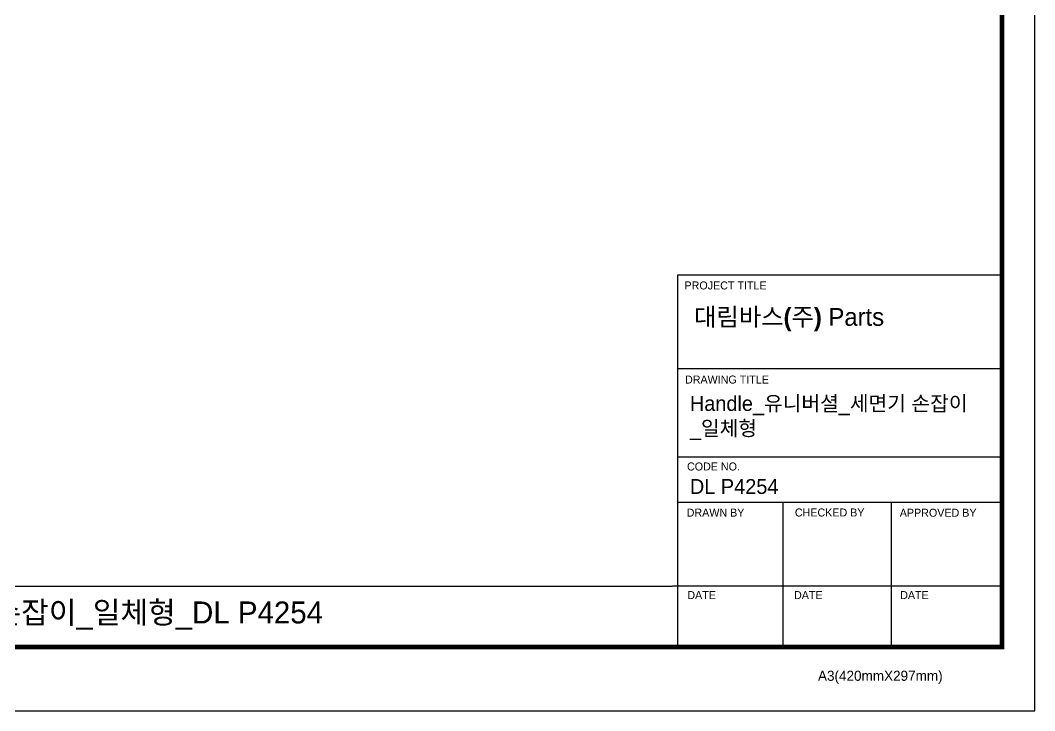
# Model space of a CAD drawing. Extents: x 0 to 3125, y 0 to 2290.
# Drawn here: x 1562 to 3125, y 0 to 1064 of the extents above; entities that cross this region are included whole.
import ezdxf

# ---------------------------------------------------------------- set-up
doc = ezdxf.new("R2010")
doc.units = 0
doc.header["$LTSCALE"] = 10
doc.header["$MEASUREMENT"] = 0
doc.layers.get('0').update_dxf_attribs({"linetype": 'CONTINUOUS'})
doc.styles.add('Daelim Dimension', font='')
doc.styles.get('Daelim Dimension').set_extended_font_data('나눔고딕')

msp = doc.modelspace()

# ---------------------------------------------------------------- linework, layer by layer
at = {"color": 5, "ltscale": 40}
for p, q in [((3074.2, 671.2), (2574.8, 671.2)), ((3074.2, 526.8), (2574.8, 526.8)), ((3074.2, 526.8), (2574.8, 526.8)), ((3074.2, 391), (2574.8, 391)), ((3074.2, 391), (2574.8, 391)), ((3074.2, 321), (2574.8, 321)), ((3074.2, 321), (2574.8, 321)), ((2737.1, 321), (2737.1, 98)), ((2903.5, 321), (2903.5, 98)), ((3074.2, 192.2), (2566.9, 192.2)), ((3074.2, 192.2), (2578.7, 192.2)), ((3074.2, 98), (2646.3, 98))]:
    msp.add_line(p, q, dxfattribs=at)
at = {"color": 5, "ltscale": 0.5}
msp.add_line((2574.8, 671.2), (2574.8, 95), dxfattribs=at)
at = {"color": 5}
msp.add_line((50.2, 191.8), (2566.3, 191.8), dxfattribs=at)
at = {"ltscale": 0.5}
msp.add_lwpolyline([(0, 0), (3124.8, 0), (3124.8, 2289.6), (0, 2289.6)], close=True, dxfattribs=at)
at = {"color": 5, "linetype": 'ByBlock', "lineweight": 200, "const_width": 7.2}
msp.add_lwpolyline([(50.2, 98), (3074.2, 98), (3074.2, 2236.4), (50.2, 2236.4)], close=True, dxfattribs=at)

# ---------------------------------------------------------------- texts
at = {"color": 5, "ltscale": 40, "style": 'Daelim Dimension'}
for s, height, p in [('PROJECT TITLE', 12.331, (2585.4, 649.4)), ('DRAWING TITLE', 12.331, (2586.2, 504.3)), ('CODE NO.', 12.33, (2589.3, 370.3)), ('DRAWN BY', 12.33, (2588.8, 299.2)), ('CHECKED BY', 12.33, (2755.4, 299.4)), ('APPROVED BY', 12.331, (2917, 299)), ('DATE', 12.33, (2589.8, 172.1)), ('DATE', 12.33, (2754.1, 172.1)), ('DATE', 12.33, (2917.6, 172.1)), ('A3(420mmX297mm)', 15.563, (2791, 46.1))]:
    msp.add_text(s, height=height, dxfattribs=at).set_placement(p)
at = {"attachment_point": 1, "style": 'Daelim Dimension'}
for s, insert, char_height, width in [('{\\fPretendard Variable SemiBold|b0|i0|c129|p2;\\C7;대림바스(주)\\f나눔고딕|b0|i0|c129|p50; }Parts', (2600.1, 620.8), 27.47, 441.499), ('Handle_유니버셜_세면기 손잡이\\P_일체형', (2593.7, 485.1), 22.932, 534.172), ('DL P4254', (2593.7, 357.1), 22.93, 385.922)]:
    msp.add_mtext(s, dxfattribs=dict(at, insert=insert, char_height=char_height, width=width))
at = {"color": 2, "insert": (604.9, 168.4), "char_height": 33.907, "width": 2005.625, "attachment_point": 1, "style": 'Daelim Dimension'}
msp.add_mtext('{\\fPretendard Variable SemiBold|b0|i0|c129|p2;대림바스(주)}_Parts _Handle_유니버셜_세면기 손잡이_일체형_DL P4254', dxfattribs=at)

doc.saveas('drawing.dxf')
